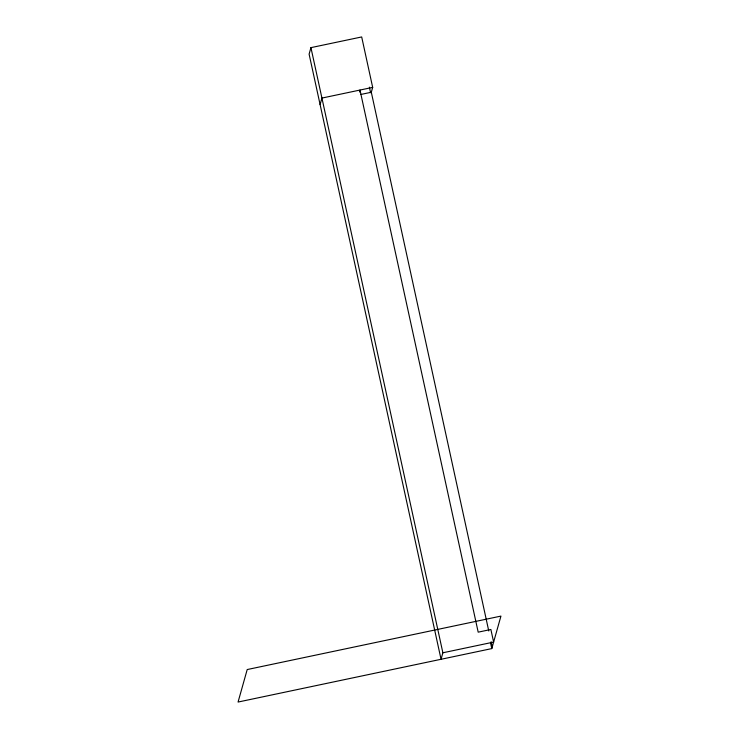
<?xml version="1.0" encoding="UTF-8"?>
<svg xmlns="http://www.w3.org/2000/svg" width="739" height="739" viewBox="0 0 739 739"><rect width="100%" height="100%" fill="white"/><g stroke="black" fill="none" stroke-linecap="round" stroke-linejoin="round"><path stroke-width="1.11" d="M310.934 47.638L309.105 54.141L441.044 659.28L442.873 652.786L310.934 47.638L361.685 36.95L372.678 87.378L371.311 92.255L488.765 630.977M320.098 104.569L321.927 98.075L372.678 87.378M359.44 92.005L359.995 90.047L478.188 632.159L490.881 629.48L493.624 642.089L442.873 652.786M491.795 648.593L500.94 616.095L247.205 669.552L238.06 702.05L491.795 648.593L490.567 642.958M360.734 94.481L371.311 92.255M491.112 641.711L492.257 646.967M369.38 87.156L370.608 92.754"/></g></svg>
